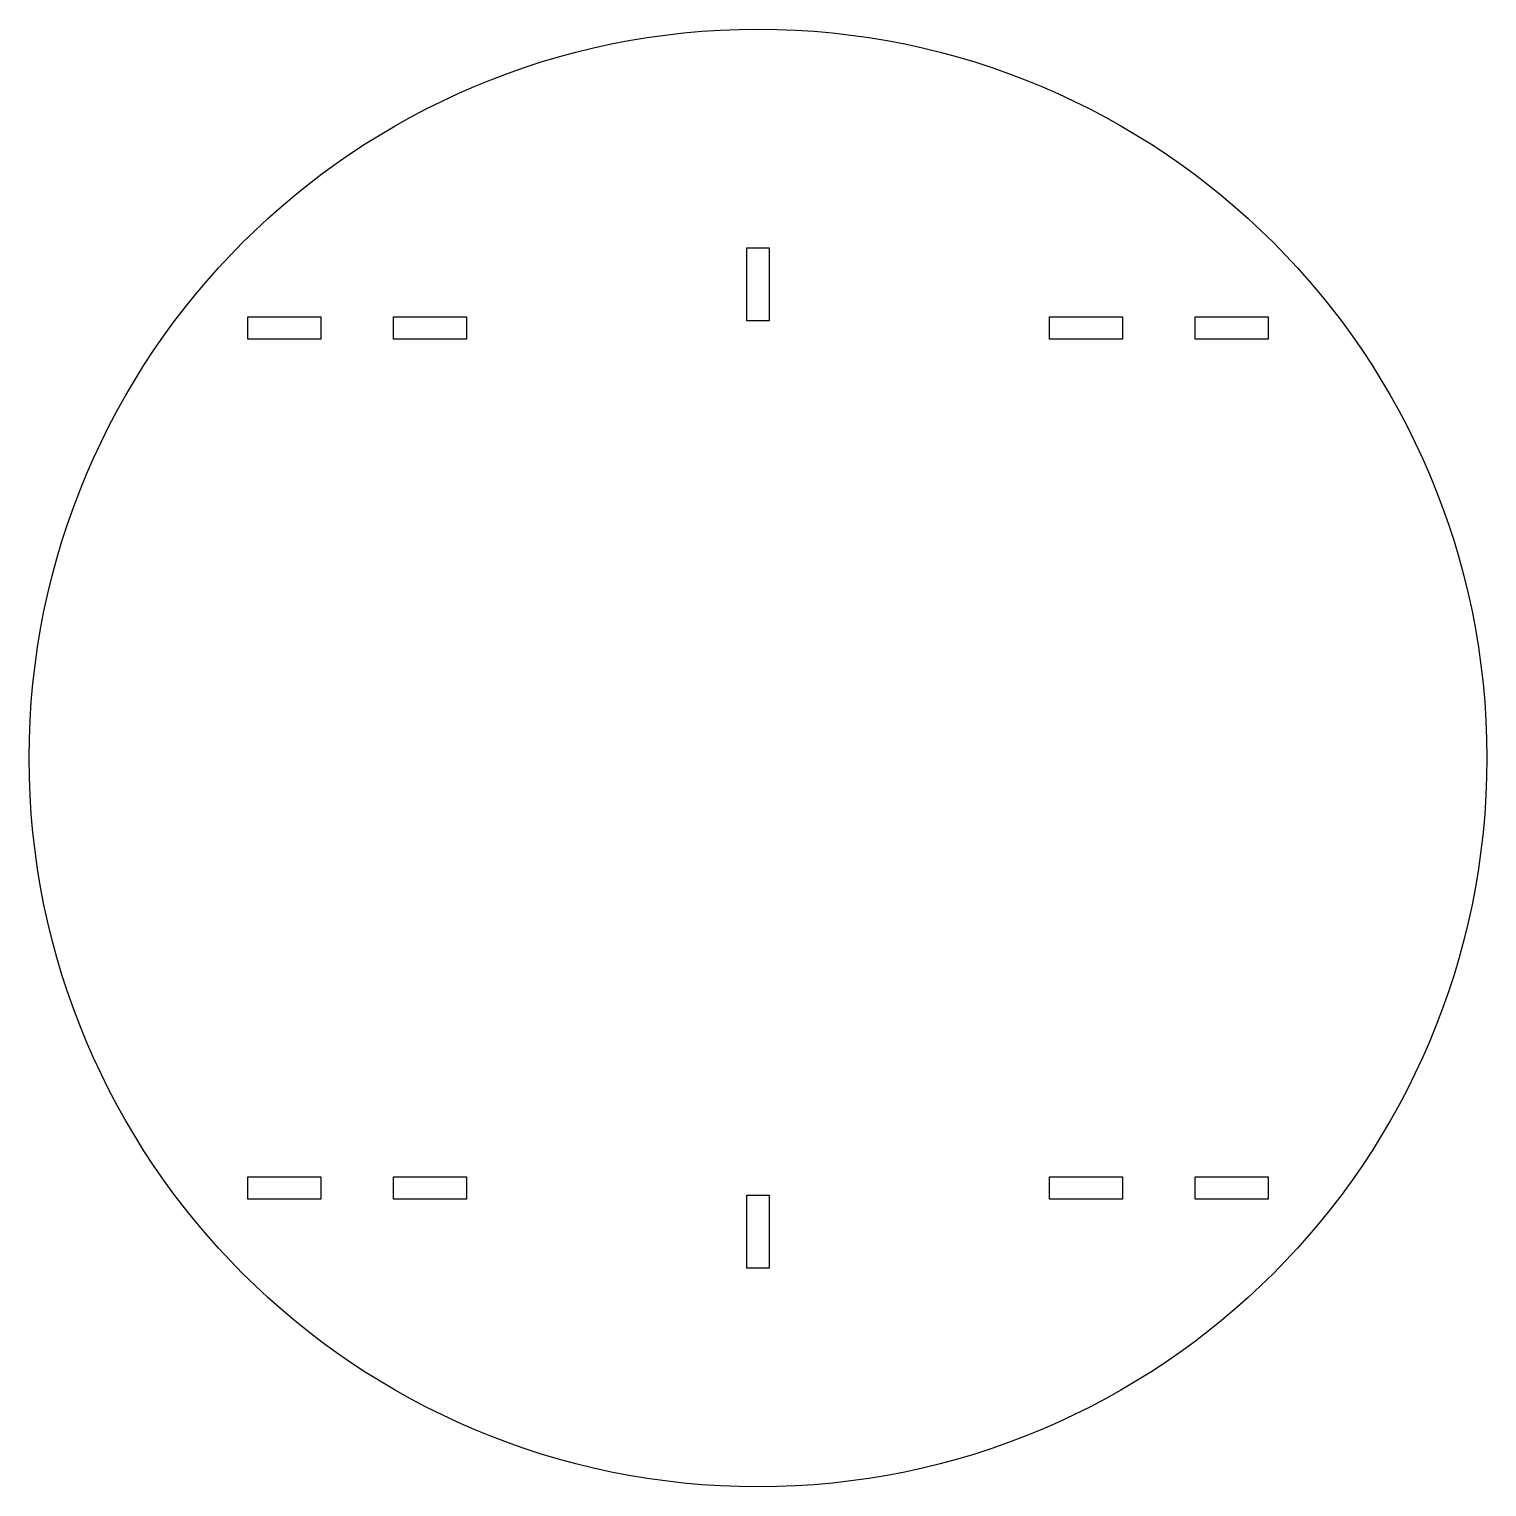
# Model space of a CAD drawing. Header units: millimetres. Extents: x -100 to 100, y -100 to 100.
import ezdxf

# ---------------------------------------------------------------- set-up
doc = ezdxf.new("R2010")
doc.units = ezdxf.units.MM
doc.layers.get('0').update_dxf_attribs({"linetype": 'CONTINUOUS'})

msp = doc.modelspace()

# ---------------------------------------------------------------- linework, layer by layer
for points in [[(1.5275, 60), (-1.5275, 60), (-1.5275, 70), (1.5275, 70)], [(-60, 60.515), (-60, 57.46), (-70, 57.46), (-70, 60.515)], [(-40, 60.515), (-40, 57.46), (-50, 57.46), (-50, 60.515)], [(40, 57.46), (40, 60.515), (50, 60.515), (50, 57.46)], [(60, 57.46), (60, 60.515), (70, 60.515), (70, 57.46)], [(-60, -57.46), (-60, -60.515), (-70, -60.515), (-70, -57.46)], [(-40, -57.46), (-40, -60.515), (-50, -60.515), (-50, -57.46)], [(40, -60.515), (40, -57.46), (50, -57.46), (50, -60.515)], [(60, -60.515), (60, -57.46), (70, -57.46), (70, -60.515)], [(-1.5275, -60), (1.5275, -60), (1.5275, -70), (-1.5275, -70)]]:
    msp.add_lwpolyline(points, close=True)
msp.add_circle((0, 0), 100)

doc.saveas('drawing.dxf')
